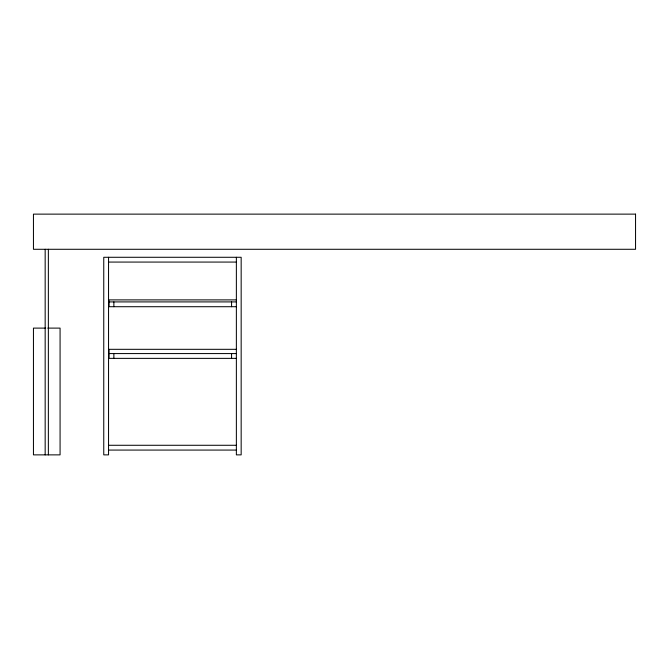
<?xml version="1.0" encoding="UTF-8"?>
<svg xmlns="http://www.w3.org/2000/svg" width="669" height="669" viewBox="0 0 669 669"><rect width="100%" height="100%" fill="white"/><g stroke="black" fill="none" stroke-linecap="round" stroke-linejoin="round"><path stroke-width="1" d="M108.545 262.072L236.366 262.072M236.366 299.888L109.08 299.888L109.08 306.711L236.366 306.711M109.08 301.911L236.366 301.911M45.743 328.111L33.45 328.111L33.45 454.87L60.076 454.87L60.076 328.111L47.792 328.111M236.366 349.318L109.08 349.318L109.08 358.367L236.366 358.367M109.08 353.575L236.366 353.575M108.545 445.278L236.366 445.278M108.545 450.07L236.366 450.07M236.366 257.281L236.366 454.87L241.166 454.87L241.166 257.281L103.754 257.281L103.754 454.87L108.545 454.87L108.545 257.281M231.574 301.911L231.574 306.711M231.574 353.575L231.574 358.367M113.872 301.911L113.872 306.711M113.872 353.575L113.872 358.367M48.36 249.286L48.36 454.87M45.166 249.286L45.166 454.87M635.55 214.13L33.45 214.13L33.45 249.286L635.55 249.286L635.55 214.13"/></g></svg>
